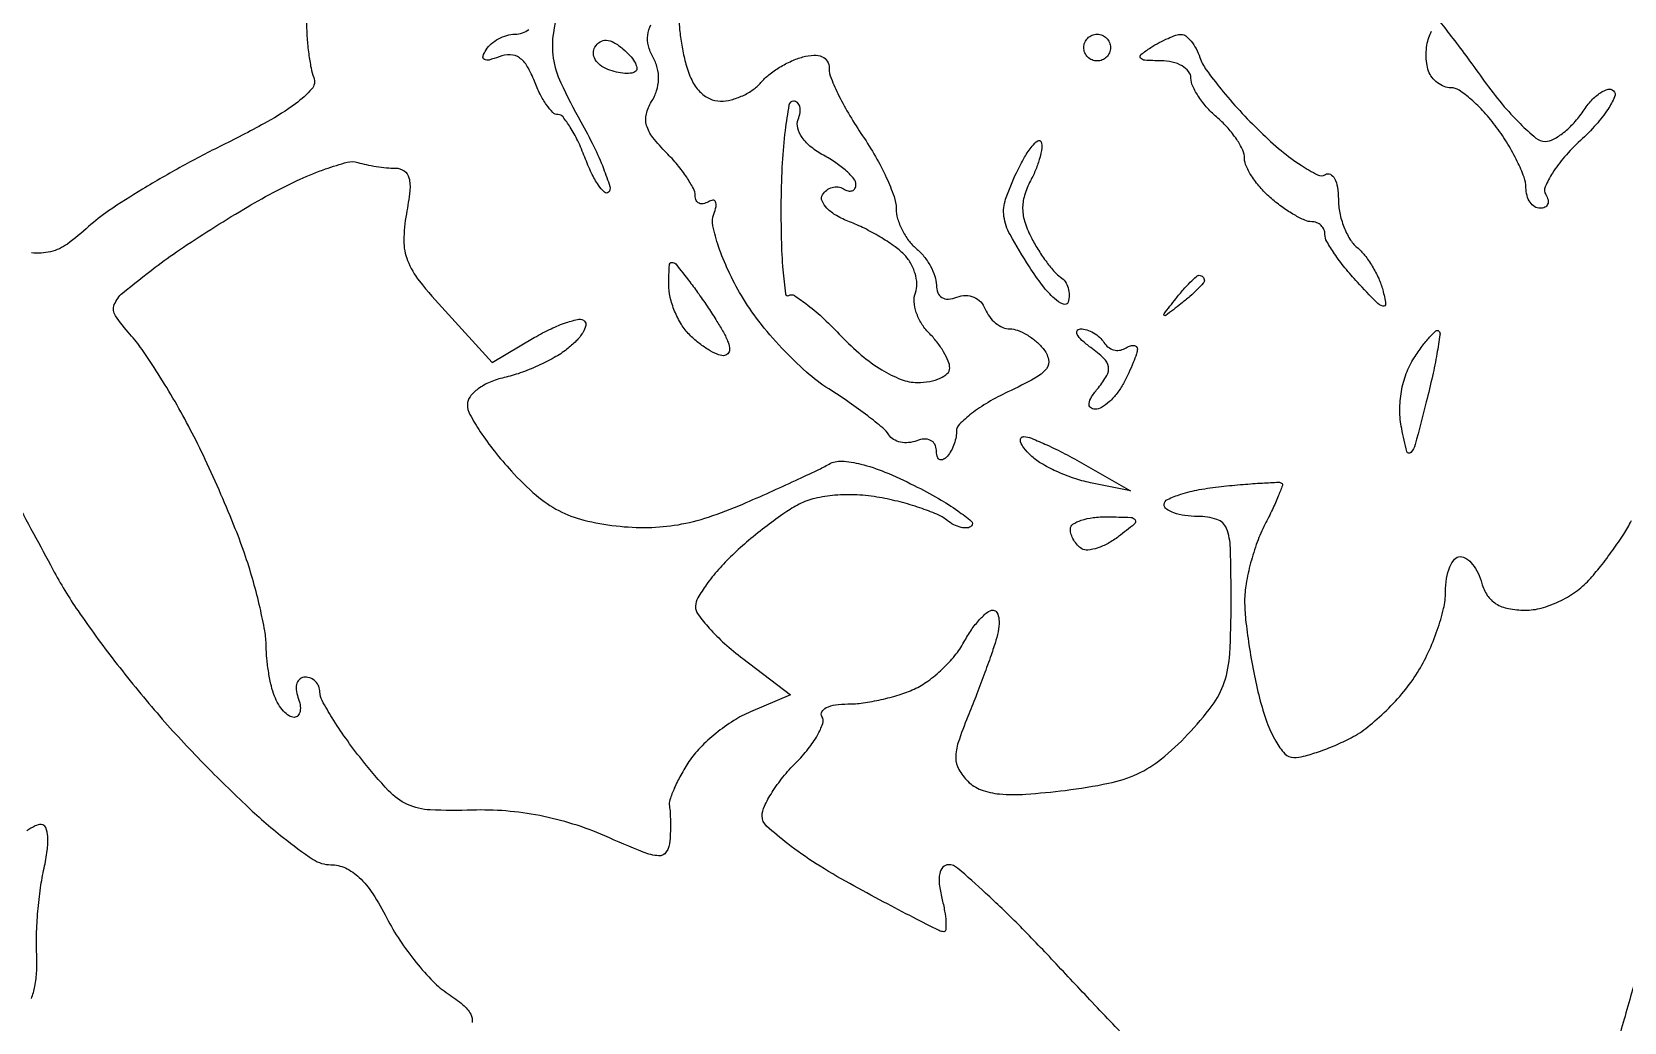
# Model space of a CAD drawing. Extents: x 0 to 102, y 0 to 135.
# Drawn here: x 80.5 to 90.55, y 12.63 to 18.88 of the extents above; entities that cross this region are included whole.
import ezdxf

# ---------------------------------------------------------------- set-up
doc = ezdxf.new("R2010")
doc.units = 0
doc.header["$MEASUREMENT"] = 0

msp = doc.modelspace()

# ---------------------------------------------------------------- linework, layer by layer
for points in [[(83.841876, 19.133256, 0.018573), (83.789746, 18.873834, 0.077019), (83.788563, 18.714542, 0.074299), (83.835596, 18.559554, 0.016559), (83.962757, 18.312942, -0.013351), (84.044458, 18.156958, -0.020689), (84.105657, 18.017836, -0.016061), (84.146102, 17.903833, -0.280585), (84.137205, 17.867205, -0.408741), (84.111956, 17.866969, -0.052775), (84.073616, 17.912611, -0.037874), (84.030197, 17.988886, -0.02022), (83.987781, 18.088829, 0.020714), (83.94387, 18.192013, 0.029692), (83.895954, 18.279072, 0.02961), (83.850315, 18.342771, 0.226217), (83.817959, 18.3582, -0.202539), (83.786545, 18.371469, -0.039384), (83.74639, 18.419853, -0.036165), (83.705556, 18.487713, -0.026526), (83.670014, 18.568084, 0.04008), (83.6251, 18.662643, 0.11069), (83.575458, 18.716571, 0.148522), (83.517117, 18.735349, 0.09602), (83.44673, 18.722907, -0.025173), (83.383996, 18.702391, -0.191239), (83.353678, 18.705807, -0.362926), (83.345532, 18.725944, -0.0605), (83.364415, 18.766823, -0.077285), (83.396825, 18.804696, -0.05332), (83.443427, 18.836726, -0.052836), (83.496326, 18.858473, -0.071238), (83.547493, 18.8658, 0.083058), (83.594051, 18.873588, 0.092684), (83.63359, 18.896033, 0.100588)], [(82.2312, 18.936721, 0.017601), (82.234559, 18.841341, 0.015318), (82.244642, 18.741881, 0.01558), (82.259335, 18.652436, 0.043134), (82.276958, 18.591194, -0.279711), (82.26409, 18.520102, -0.052287), (82.162156, 18.426697, -0.033716), (81.981978, 18.31124, -0.010864), (81.700543, 18.164455, 0.011066), (81.445987, 18.031558, 0.010819), (81.195609, 17.886561, 0.010766), (80.981473, 17.749884, 0.039468), (80.855311, 17.650236, -0.031118), (80.721092, 17.540541, -0.096545), (80.615304, 17.491962, -0.091005), (80.495462, 17.485186, -0.025772)], [(84.581953, 18.957883, 0.017549), (84.58921, 18.870823, 0.017391), (84.604409, 18.772278, 0.017613), (84.626369, 18.67545, 0.047058), (84.662639, 18.576793, 0.077182), (84.712817, 18.503512, 0.094101), (84.774593, 18.458594, 0.110707), (84.845053, 18.4428, 0.063961), (84.912421, 18.451453, 0.044325), (84.984804, 18.477391, 0.044508), (85.051065, 18.515474, 0.066969), (85.100013, 18.560558, -0.052431), (85.149475, 18.608839, -0.030111), (85.217923, 18.656509, -0.029786), (85.293297, 18.696575, -0.043339), (85.364171, 18.721838, -0.049903), (85.434619, 18.732921, -0.1163), (85.48689, 18.723667, -0.163527), (85.518742, 18.695106, -0.129628), (85.5306, 18.650137, 0.09774), (85.543064, 18.586986, 0.017572), (85.592728, 18.47721, 0.018366), (85.66113, 18.351022, 0.015695), (85.7421, 18.223251, -0.019817), (85.823057, 18.093143, -0.021237), (85.891472, 17.959948, -0.021375), (85.940184, 17.841205, -0.086855), (85.9536, 17.764553, 0.07204), (85.96287, 17.70055, 0.044599), (85.990877, 17.629772, 0.043833), (86.031933, 17.563339, 0.059298), (86.0805, 17.5122, -0.051565), (86.129058, 17.462625, -0.042397), (86.170123, 17.400927, -0.044089), (86.198224, 17.337041, -0.081748), (86.2074, 17.28129, 0.091649), (86.216399, 17.232607, 0.171256), (86.242052, 17.202446, 0.154005), (86.283252, 17.193182, 0.07061), (86.337502, 17.205622, -0.090987), (86.391876, 17.215794, -0.101431), (86.444115, 17.205275, -0.103401), (86.487255, 17.175319, -0.098155), (86.515754, 17.130074, 0.068733), (86.542188, 17.082104, 0.062929), (86.581334, 17.041458, 0.066729), (86.626703, 17.013938, 0.103361), (86.671392, 17.0046, -0.089839), (86.71992, 16.99581, -0.043075), (86.777273, 16.968494, -0.040847), (86.833917, 16.928716, -0.04608), (86.880892, 16.881686, -0.11689), (86.915436, 16.811963, -0.23045), (86.901922, 16.753113, -0.098759), (86.829515, 16.692716, -0.014566), (86.658601, 16.60607, 0.023081), (86.534407, 16.540428, 0.031456), (86.429563, 16.469427, 0.032436), (86.353798, 16.402572, 0.198273), (86.3343, 16.355334, -0.054981), (86.329647, 16.313148, -0.03869), (86.315662, 16.267459, -0.039129), (86.295156, 16.225291, -0.06373), (86.27085, 16.19385, -0.105155), (86.246694, 16.178166, -0.248918), (86.226038, 16.18069, -0.181642), (86.211893, 16.201282, -0.06071), (86.2074, 16.238151, 0.127841), (86.197636, 16.275716, 0.154081), (86.171227, 16.300637, 0.128269), (86.131054, 16.308594, 0.07685), (86.083209, 16.298246, -0.069549), (86.031837, 16.286351, -0.073571), (85.980189, 16.289362, -0.08146), (85.936187, 16.30631, -0.122356), (85.906898, 16.334923, 0.079756), (85.868703, 16.379113, 0.011134), (85.774144, 16.455049, 0.012496), (85.657037, 16.540317, 0.010314), (85.528162, 16.625439, -0.041378), (85.386794, 16.731975, -0.022628), (85.231447, 16.883748, -0.022408), (85.086611, 17.053289, -0.033031), (84.976722, 17.215255, -0.022618), (84.894316, 17.371682, -0.027928), (84.832623, 17.524457, -0.028302), (84.79626, 17.655152, -0.146326), (84.80188, 17.729138, 0.036998), (84.816482, 17.777636, 0.157061), (84.813701, 17.807425, 0.328091), (84.796756, 17.817401, 0.113382), (84.768231, 17.807701, -0.083829), (84.736281, 17.794705, -0.162559), (84.709167, 17.797515, -0.18139), (84.691132, 17.815516, -0.107279), (84.6846, 17.845607, 0.121494), (84.673243, 17.891658, 0.026646), (84.631218, 17.962264, 0.026242), (84.572438, 18.04078, 0.022577), (84.502873, 18.116927, -0.030383), (84.417439, 18.213427, -0.095675), (84.378214, 18.29005, -0.130189), (84.376535, 18.361685, -0.080868), (84.409231, 18.439701, 0.06204), (84.441317, 18.508871, 0.070077), (84.45373, 18.580981, 0.070678), (84.445713, 18.653198, 0.064719), (84.41788, 18.722692, -0.064777), (84.38971, 18.79305, -0.09135), (84.385046, 18.860279, -0.090466), (84.404669, 18.925236, -0.062354)], [(89.386464, 18.944592, -0.0012), (89.468274, 18.838569, -0.004934), (89.560742, 18.715646, -0.003067), (89.666915, 18.5697, 0.017917), (89.779751, 18.423902, 0.024052), (89.892704, 18.300831, 0.022472), (89.993088, 18.21005, 0.174301), (90.051638, 18.189, 0.125214), (90.103287, 18.20214, 0.043453), (90.167852, 18.244915, 0.039894), (90.233745, 18.306512, 0.03688), (90.290933, 18.37935, -0.036088), (90.34455, 18.447863, -0.059952), (90.399866, 18.495877, -0.086301), (90.448284, 18.51767, -0.260259), (90.482063, 18.508739, -0.314951), (90.489742, 18.469424, -0.041999), (90.446813, 18.391088, -0.036319), (90.373009, 18.295572, -0.022245), (90.273371, 18.193831, 0.025329), (90.173148, 18.090222, 0.037251), (90.09716, 17.988941, 0.041603), (90.051509, 17.902535, 0.243781), (90.055253, 17.852942, -0.07975), (90.069085, 17.819709, -0.157905), (90.066884, 17.791539, -0.184316), (90.049267, 17.772846, -0.113107), (90.019393, 17.766, -0.143954), (89.985227, 17.776045, -0.09949), (89.956118, 17.804283, -0.083886), (89.936503, 17.846508, -0.066973), (89.9298, 17.896326, 0.089319), (89.917814, 17.962885, 0.024065), (89.875424, 18.061916, 0.023572), (89.815542, 18.171604, 0.022452), (89.74469, 18.277026, 0.024778), (89.666196, 18.372875, 0.03032), (89.583424, 18.453853, 0.031426), (89.50749, 18.511697, 0.148109), (89.45564, 18.5274, -0.092353), (89.413149, 18.535316, -0.069039), (89.371397, 18.558464, -0.067591), (89.336695, 18.592729, -0.080456), (89.314812, 18.63315, -0.052716), (89.303511, 18.681356, -0.033616), (89.300184, 18.7389, -0.033595), (89.304602, 18.796442, -0.052198), (89.316813, 18.84465, -0.014738), (89.333086, 18.885172, -0.022213)], [(87.45068, 12.478907, -0.001243), (87.191762, 12.751548, -0.001478), (86.948744, 13.010252, 0.007743), (86.723467, 13.244127, 0.011483), (86.518346, 13.44131, 0.00677), (86.341954, 13.598902, 0.18084), (86.283923, 13.6206, 0.21347), (86.248887, 13.604928, 0.134427), (86.228558, 13.564131, 0.077945), (86.225933, 13.497658, 0.032461), (86.24214, 13.4091, -0.017197), (86.259557, 13.327989, -0.030022), (86.267587, 13.259728, -0.032667), (86.267174, 13.209631, -0.392831), (86.254224, 13.1976, -0.117135), (86.225106, 13.204516, -0.001641), (86.062879, 13.28686, -0.00448), (85.875247, 13.385006, -0.002923), (85.660412, 13.501464, -0.015938), (85.448639, 13.626818, -0.022799), (85.269989, 13.752193, -0.019924), (85.1358, 13.864615, -0.211469), (85.1076, 13.928309, -0.111767), (85.121495, 13.989693, -0.029981), (85.170203, 14.077768, -0.028818), (85.239148, 14.173786, -0.026268), (85.320717, 14.264408, 0.028237), (85.398764, 14.351806, 0.040165), (85.456863, 14.438168, 0.045932), (85.489949, 14.512235, 0.224113), (85.484924, 14.556662, -0.27836), (85.484607, 14.586572, -0.148038), (85.512807, 14.612553, -0.076919), (85.570426, 14.630188, -0.035882), (85.648526, 14.6358, 0.034998), (85.744829, 14.642549, 0.020198), (85.85918, 14.663396, 0.020115), (85.972822, 14.693742, 0.031601), (86.067225, 14.729745, 0.050362), (86.154081, 14.780421, 0.031677), (86.244625, 14.855476, 0.031639), (86.32516, 14.941567, 0.049394), (86.381601, 15.025845, -0.027163), (86.428596, 15.103239, -0.034745), (86.480337, 15.168617, -0.03725), (86.529502, 15.215102, -0.172408), (86.565797, 15.228, -0.27924), (86.590238, 15.213196, -0.097299), (86.602398, 15.172085, -0.062553), (86.600471, 15.11062, -0.035047), (86.583667, 15.03765, -0.010106), (86.553143, 14.94449, -0.004011), (86.507634, 14.817798, -0.003968), (86.456313, 14.68179, -0.004971), (86.406468, 14.556519, 0.01625), (86.345623, 14.392958, 0.080737), (86.329806, 14.29649, 0.128164), (86.348941, 14.222646, 0.069339), (86.405899, 14.147244, 0.108779), (86.489789, 14.093628, 0.065023), (86.605761, 14.067436, 0.041202), (86.771902, 14.06579, 0.012673), (87.021546, 14.090284, 0.019691), (87.294705, 14.135073, 0.056481), (87.477243, 14.194501, 0.064437), (87.628153, 14.288334, 0.03191), (87.79365, 14.442132, 0.028182), (87.948767, 14.625595, 0.081967), (88.025468, 14.772224, 0.065888), (88.059678, 14.953223, 0.013804), (88.0686, 15.276324, 0.006492), (88.064127, 15.620815, 0.086443), (88.039225, 15.744662, 0.22671), (87.978943, 15.801277, 0.077191), (87.8571, 15.8202, -0.034023), (87.776088, 15.825719, -0.05198), (87.707728, 15.842441, -0.067578), (87.660671, 15.866863, -0.243954), (87.6456, 15.895914, -0.293074), (87.665879, 15.92754, -0.031299), (87.751218, 15.960429, -0.030701), (87.867359, 15.989331, -0.019588), (88.00515, 16.009219, -0.004749), (88.144587, 16.022459, -0.007263), (88.265739, 16.031033, -0.003111), (88.368789, 16.036179, -0.166997), (88.387363, 16.030692, -0.336892), (88.392001, 16.015839, -0.008891), (88.365801, 15.94727, -0.015148), (88.329531, 15.864514, -0.009337), (88.282134, 15.769337, 0.032774), (88.233104, 15.658107, 0.022418), (88.191658, 15.526376, 0.022656), (88.163064, 15.395244, 0.041823), (88.153721, 15.286613, 0.027833), (88.159986, 15.169531, 0.01079), (88.181155, 15.008477, 0.010643), (88.211643, 14.834571, 0.01296), (88.247843, 14.673263, 0.024656), (88.294522, 14.520183, 0.043957), (88.34975, 14.400752, 0.056718), (88.407927, 14.321678, 0.208749), (88.463545, 14.2974, 0.064695), (88.525991, 14.305514, 0.018322), (88.619962, 14.334074, 0.018135), (88.724718, 14.37446, 0.018257), (88.826034, 14.422249, 0.049365), (88.93131, 14.490607, 0.025622), (89.048646, 14.594726, 0.025206), (89.159268, 14.715057, 0.034865), (89.244832, 14.834085, 0.030013), (89.312732, 14.960297, 0.024668), (89.370098, 15.102177, 0.025353), (89.409813, 15.238131, 0.058446), (89.4222, 15.343736, -0.039656), (89.428973, 15.428996, -0.058885), (89.449378, 15.500992, -0.077444), (89.479312, 15.549993, -0.220427), (89.51472, 15.5664, -0.156018), (89.553385, 15.554034, -0.068086), (89.59306, 15.516697, -0.057927), (89.627708, 15.461929, -0.048178), (89.651487, 15.3972, 0.084031), (89.6855, 15.321736, 0.106792), (89.740381, 15.268848, 0.091332), (89.819317, 15.238053, 0.047488), (89.92492, 15.228, 0.066623), (90.02691, 15.24165, 0.043926), (90.138063, 15.282716, 0.043057), (90.243224, 15.344014, 0.05461), (90.327481, 15.41835, 0.017349), (90.400822, 15.504707, 0.012021), (90.477884, 15.607066, 0.012138), (90.547237, 15.709091, 0.02429), (90.596028, 15.793488, 0.057601)], [(80.379681, 15.945745, -0.002193), (80.507387, 15.713098, -0.00237), (80.629746, 15.485288, 0.028635), (80.788547, 15.223587, 0.013835), (81.019612, 14.906895, 0.013358), (81.28726, 14.579089, 0.015127), (81.561518, 14.279738, 0.010279), (81.845329, 13.999922, 0.020639), (82.082573, 13.793315, 0.022322), (82.273061, 13.65426, 0.147541), (82.384648, 13.6206, -0.110864), (82.476815, 13.59991, -0.080187), (82.563892, 13.540121, -0.058388), (82.64959, 13.4368, -0.026017), (82.738169, 13.283437, 0.028937), (82.819773, 13.144034, 0.023242), (82.922734, 13.003982, 0.023816), (83.030386, 12.883211, 0.053827), (83.124932, 12.805561, -0.028303), (83.218888, 12.736098, -0.09438), (83.267471, 12.677158, -0.170238), (83.276138, 12.624759, -0.154226)], [(80.494219, 12.774751, 0.038442), (80.515805, 12.851908, 0.035606), (80.528048, 12.949516, 0.028176), (80.527757, 13.055916, -0.023028), (80.526157, 13.178632, -0.01322), (80.534951, 13.32637, -0.013189), (80.551672, 13.47468, -0.021383), (80.574557, 13.59945, 0.023454), (80.594425, 13.710356, 0.049224), (80.597224, 13.7978, 0.076734), (80.584418, 13.85519, 0.308812), (80.556281, 13.8744, 0.116274), (80.517511, 13.865261, 0.036919), (80.466146, 13.834693, 0.034585)], [(90.61507, 12.871602, 0.004165), (90.520295, 12.54055, 0.004121)]]:
    msp.add_lwpolyline(points, format="xyb")
for points in [[(84.228876, 18.773252, -0.034645), (84.272431, 18.73169, -0.055313), (84.30267, 18.690134, -0.075579), (84.3163, 18.654745, -0.255922), (84.309593, 18.631793, -0.167109), (84.284722, 18.619649, -0.047002), (84.240928, 18.618372, -0.041814), (84.188002, 18.626283, -0.033628), (84.132987, 18.643251, -0.070914), (84.085169, 18.669872, -0.101013), (84.053213, 18.706318, -0.123842), (84.041972, 18.746607, -0.14583), (84.05227, 18.784711, -0.11057), (84.084529, 18.817726, -0.161769), (84.12352, 18.82793, -0.115204), (84.170999, 18.813545, -0.042311)], [(87.2226, 18.8658, -0.099038), (87.254887, 18.859341, -0.097945), (87.282349, 18.840949, -0.097945), (87.300741, 18.813487, -0.099038), (87.3072, 18.7812, -0.099038), (87.300741, 18.748913, -0.097945), (87.282349, 18.721451, -0.097945), (87.254887, 18.703059, -0.099038), (87.2226, 18.6966, -0.099038), (87.190313, 18.703059, -0.097945), (87.162851, 18.721451, -0.097945), (87.144459, 18.748913, -0.099038), (87.138, 18.7812, -0.099038), (87.144459, 18.813487, -0.097945), (87.162851, 18.840949, -0.097945), (87.190313, 18.859341, -0.099038)], [(87.754005, 18.864505, -0.175034), (87.782996, 18.854673, -0.05557), (87.815795, 18.82193, -0.047711), (87.84698, 18.774319, -0.037587), (87.871525, 18.71775, 0.072583), (87.911438, 18.640928, 0.01485), (88.004755, 18.519131, 0.015346), (88.122796, 18.382948, 0.013881), (88.252874, 18.249499, 0.018903), (88.385192, 18.130458, 0.028488), (88.509771, 18.038116, 0.027595), (88.614293, 17.977473, 0.261777), (88.664104, 17.979542, -0.261225), (88.69482, 17.98085, -0.156667), (88.721519, 17.954475, -0.082234), (88.739628, 17.899199, -0.038142), (88.7454, 17.823652, 0.050391), (88.754099, 17.737558, 0.042105), (88.779991, 17.649361, 0.043924), (88.818018, 17.572126, 0.083386), (88.863158, 17.519787, -0.053734), (88.911539, 17.469963, -0.030067), (88.959516, 17.400319, -0.02966), (89.000023, 17.323232, -0.042208), (89.025825, 17.250324, -0.026843), (89.043905, 17.162084, -0.552409), (89.026917, 17.147487, -0.126509), (88.986036, 17.17262, -0.005123), (88.865767, 17.299755, -0.01667), (88.787286, 17.390313, -0.020885), (88.721009, 17.479522, -0.019593), (88.672426, 17.557355, -0.130443), (88.6608, 17.601159, 0.10335), (88.654403, 17.631777, 0.098859), (88.636233, 17.657829, 0.096873), (88.60909, 17.675287, 0.094888), (88.577167, 17.6814, -0.10567), (88.534043, 17.690617, -0.025011), (88.468115, 17.7242, -0.024643), (88.394652, 17.77133, -0.022104), (88.323367, 17.827102, -0.033517), (88.258248, 17.890894, -0.034902), (88.203187, 17.962, -0.037227), (88.164806, 18.029863, -0.110519), (88.1532, 18.08173, 0.110121), (88.141648, 18.133547, 0.037339), (88.103498, 18.201216, 0.035002), (88.048749, 18.272054, 0.033699), (87.984, 18.33553, -0.033456), (87.919251, 18.398944, -0.034867), (87.864502, 18.4696, -0.037189), (87.826336, 18.537013, -0.110654), (87.8148, 18.588502, 0.170915), (87.800241, 18.629849, 0.093287), (87.758885, 18.665227, 0.074089), (87.697267, 18.689389, 0.054801), (87.62445, 18.697895, -0.011293), (87.52342, 18.700866, -0.220444), (87.496522, 18.715072, -0.409657), (87.499336, 18.737166, -0.023197), (87.561, 18.7812, -0.020642), (87.614435, 18.812685, -0.020932), (87.670042, 18.839499, -0.021268), (87.720222, 18.858671, -0.075848)], [(85.30603, 18.4428, 0.363963), (85.276651, 18.418148, 0.012317), (85.252387, 18.257529, 0.018028), (85.234167, 18.053903, 0.010932), (85.22659, 17.81209, 0.008243), (85.228273, 17.572574, 0.014906), (85.238724, 17.376755, 0.010349), (85.254408, 17.226241, 0.546252), (85.276276, 17.215776, -0.291829), (85.311379, 17.215274, -0.019759), (85.396482, 17.154297, -0.023377), (85.49776, 17.067603, -0.014973), (85.607338, 16.958186, 0.029251), (85.733792, 16.838928, 0.037809), (85.863403, 16.745995, 0.043031), (85.985281, 16.685541, 0.093887), (86.087373, 16.6662, 0.042363), (86.165713, 16.672849, 0.061989), (86.231891, 16.692826, 0.08141), (86.276752, 16.722183, 0.210238), (86.292, 16.756843, 0.100743), (86.283078, 16.800674, 0.03332), (86.253294, 16.859565, 0.031616), (86.210661, 16.922142, 0.031042), (86.160235, 16.979251, -0.058976), (86.113338, 17.03874, -0.056922), (86.080959, 17.108229, -0.061701), (86.067125, 17.176798, -0.111013), (86.075392, 17.233294, 0.102947), (86.084448, 17.288974, 0.062523), (86.073197, 17.354987, 0.058765), (86.044527, 17.420752, 0.064314), (86.002028, 17.475857, 0.042401), (85.940194, 17.528008, 0.01935), (85.851581, 17.58571, 0.019), (85.752958, 17.639654, 0.024803), (85.658781, 17.680913, -0.040123), (85.577237, 17.719654, -0.066383), (85.516952, 17.766085, -0.096583), (85.485961, 17.812435, -0.242165), (85.489055, 17.851822, -0.090254), (85.515364, 17.881009, -0.09544), (85.549787, 17.898359, -0.099713), (85.586919, 17.901254, -0.108577), (85.621046, 17.889287, 0.072561), (85.651176, 17.876238, 0.14854), (85.676666, 17.877031, 0.188674), (85.6935, 17.89118, 0.125366), (85.6998, 17.915911, 0.174349), (85.686826, 17.951986, 0.036491), (85.639656, 18.001278, 0.034204), (85.573443, 18.053312, 0.026576), (85.495054, 18.100785, -0.047435), (85.417529, 18.152266, -0.068327), (85.361269, 18.212253, -0.086287), (85.332384, 18.272856, -0.161131), (85.334905, 18.326581, 0.054634), (85.346614, 18.371087, 0.098217), (85.34482, 18.408661, 0.14605), (85.330264, 18.4333, 0.188998)], [(86.868537, 18.185949, -0.123316), (86.872789, 18.146792, -0.031628), (86.860011, 18.083899, -0.030253), (86.835771, 18.011758, -0.026693), (86.80211, 17.93989, 0.049879), (86.763913, 17.847419, 0.078096), (86.752253, 17.762321, 0.074658), (86.767124, 17.675031, 0.041756), (86.809288, 17.57565, 0.019806), (86.853707, 17.498843, 0.019552), (86.904244, 17.425451, 0.019854), (86.953464, 17.364812, 0.067888), (86.991776, 17.331634, -0.100031), (87.020583, 17.303277, -0.075654), (87.039646, 17.263083, -0.072941), (87.046354, 17.217531, -0.080758), (87.039243, 17.173628, -0.437231), (87.009276, 17.160077, -0.085068), (86.953074, 17.196054, -0.044628), (86.877738, 17.278156, -0.020823), (86.794744, 17.396493, -0.015055), (86.672725, 17.600112, -0.093739), (86.634306, 17.714956, -0.117243), (86.644981, 17.824069, -0.029287), (86.713463, 17.990909, -0.01757), (86.764672, 18.088509, -0.03837), (86.811996, 18.158425, -0.073679), (86.848273, 18.192354, -0.489885)], [(82.555369, 18.055828, 0.025111), (82.607459, 18.042011, 0.014472), (82.671312, 18.030383, 0.014437), (82.736262, 18.022399, 0.023365), (82.791853, 18.0198, -0.150277), (82.847383, 18.002724, -0.186435), (82.87793, 17.958599, -0.087384), (82.883133, 17.875529, -0.018421), (82.861525, 17.731197, 0.044458), (82.845236, 17.563082, 0.09688), (82.869024, 17.436269, 0.073408), (82.944095, 17.306703, 0.017746), (83.105498, 17.117847), (83.403615, 16.7931), (83.669264, 16.949393, -0.021423), (83.774775, 17.005531, -0.031682), (83.871983, 17.044671, -0.032616), (83.950866, 17.065169, -0.248541), (83.986331, 17.054269, -0.267333), (83.994128, 17.025305, -0.074979), (83.974756, 16.980634, -0.054252), (83.933459, 16.928212, -0.033294), (83.874724, 16.875799, -0.038479), (83.795561, 16.823354, -0.02089), (83.691247, 16.770837, -0.020698), (83.580032, 16.725997, -0.030655), (83.47905, 16.696898, 0.045449), (83.390031, 16.668372, 0.057177), (83.314741, 16.625745, 0.068437), (83.263339, 16.576294, 0.168589), (83.2464, 16.527483, 0.125668), (83.262588, 16.464091, 0.020897), (83.32802, 16.355388, 0.021788), (83.417874, 16.231423, 0.017766), (83.524256, 16.106722, 0.02856), (83.681463, 15.953711, 0.058106), (83.823675, 15.856693, 0.060087), (83.981206, 15.796935, 0.032587), (84.185415, 15.760325, 0.031832), (84.38787, 15.750478, 0.038958), (84.576474, 15.768054, 0.036524), (84.769582, 15.816093, 0.023231), (84.986209, 15.898446, 0.002923), (85.155351, 15.973086, 0.003213), (85.318339, 16.047414, 0.002997), (85.456834, 16.112662, 0.01622), (85.5306, 16.150944, -0.143373), (85.610229, 16.169282, -0.047181), (85.730234, 16.150806, -0.036525), (85.883011, 16.100166, -0.018381), (86.067762, 16.015471, -0.013393), (86.221638, 15.932726, -0.023661), (86.343214, 15.855231, -0.021968), (86.428142, 15.789491, -0.438662), (86.429357, 15.760157, -0.178726), (86.402741, 15.747896, -0.077634), (86.36332, 15.750937, -0.062644), (86.317736, 15.767943, -0.047304), (86.272894, 15.797113, 0.068275), (86.21086, 15.833873, 0.018535), (86.103921, 15.874312, 0.018395), (85.977943, 15.911588, 0.018164), (85.849036, 15.93968, 0.031912), (85.707282, 15.955974, 0.033668), (85.567149, 15.953638, 0.036209), (85.440863, 15.933729, 0.062848), (85.341436, 15.896952, 0.029862), (85.25183, 15.843298, 0.012762), (85.138513, 15.761585, 0.012574), (85.021796, 15.668081, 0.016167), (84.9196, 15.576091, 0.020575), (84.831261, 15.483967, 0.02464), (84.75626, 15.390075, 0.024501), (84.70184, 15.306238, 0.126569), (84.68695, 15.253455, 0.165237), (84.703539, 15.200642, 0.025573), (84.773774, 15.11432, 0.026185), (84.870649, 15.017658, 0.020088), (84.985822, 14.922258), (85.287043, 14.692505), (85.034507, 14.586321, 0.042176), (84.927825, 14.530465, 0.028334), (84.816037, 14.450104, 0.028571), (84.715966, 14.359268, 0.049182), (84.645405, 14.271711, 0.018922), (84.594095, 14.18654, 0.022981), (84.552861, 14.10298, 0.022397), (84.52507, 14.03083, 0.12626), (84.522138, 13.989992, -0.031088), (84.526603, 13.952111, -0.010041), (84.528587, 13.895623, -0.00997), (84.528277, 13.832563, -0.011028), (84.525418, 13.771656, -0.123328), (84.502488, 13.701137, -0.278606), (84.454242, 13.676777, -0.078293), (84.356954, 13.699775, -0.006285), (84.11355, 13.802962, 0.028237), (83.913301, 13.877669, 0.027222), (83.703462, 13.930398, 0.027294), (83.489711, 13.959907, 0.028774), (83.277774, 13.965222, -0.019231), (83.012302, 13.966815, -0.096438), (82.868485, 14.001513, -0.098065), (82.749354, 14.087378, -0.020231), (82.579824, 14.284491, -0.012619), (82.478715, 14.418991, -0.016383), (82.393357, 14.547413, -0.014093), (82.329499, 14.65749, -0.125017), (82.3158, 14.711424, 0.099121), (82.30865, 14.747136, 0.097964), (82.28829, 14.777512, 0.097925), (82.25789, 14.797856, 0.098956), (82.222149, 14.805, 0.158089), (82.190515, 14.794742, 0.151946), (82.170312, 14.767723, 0.112257), (82.165489, 14.726652, 0.06502), (82.177194, 14.6781, -0.049166), (82.190552, 14.629482, -0.08982), (82.190173, 14.588477, -0.13955), (82.176662, 14.561595, -0.209945), (82.152996, 14.5512, -0.148041), (82.121361, 14.560776, -0.058714), (82.086431, 14.590509, -0.051296), (82.05379, 14.633821, -0.044254), (82.028751, 14.685019, -0.033905), (82.008948, 14.749352, -0.016648), (81.992123, 14.833412, -0.016435), (81.980382, 14.922256, -0.022955), (81.976169, 15.002269, 0.042631), (81.967361, 15.097818, 0.01221), (81.937564, 15.243648, 0.012195), (81.895742, 15.407192, 0.012673), (81.846477, 15.5664, 0.013947), (81.781532, 15.742497, 0.007166), (81.690909, 15.959526, 0.007116), (81.591174, 16.180415, 0.010657), (81.497275, 16.3701, 0.010984), (81.401005, 16.545098, 0.010036), (81.294299, 16.721116, 0.010096), (81.192675, 16.87447, 0.031942), (81.116271, 16.971048, -0.035682), (81.02561, 17.087425, -0.242755), (81.017569, 17.157539, -0.13137), (81.069934, 17.230372, -0.008498), (81.276354, 17.393643, -0.014382), (81.429279, 17.503616, -0.007374), (81.626855, 17.633043, -0.007322), (81.834388, 17.760438, -0.010943), (82.0197, 17.865074, -0.016371), (82.189921, 17.949281, -0.021141), (82.35154, 18.014656, -0.01947), (82.488034, 18.057353, -0.144424)], [(84.65119, 17.3007, -0.010022), (84.707066, 17.225117, -0.006982), (84.767195, 17.137713, -0.007046), (84.822543, 17.052218, -0.014466), (84.862976, 16.98345, -0.029955), (84.893182, 16.919732, -0.096259), (84.902049, 16.873845, -0.202297), (84.890546, 16.846657, -0.195259), (84.862819, 16.8354, -0.107952), (84.822575, 16.844191, -0.031196), (84.766184, 16.874452, -0.029803), (84.705229, 16.917462, -0.027841), (84.648343, 16.968343, -0.059249), (84.597635, 17.032739, -0.039795), (84.555242, 17.116374, -0.039899), (84.526775, 17.205296, -0.061244), (84.518091, 17.285593, -0.007477), (84.521713, 17.408145, -0.368793), (84.537128, 17.424654, -0.257483), (84.561717, 17.414518, -0.004785)], [(87.867459, 17.343, -0.099038), (87.879649, 17.340562, -0.097945), (87.890017, 17.333617, -0.097945), (87.896962, 17.323249, -0.099038), (87.8994, 17.311059, -0.184603), (87.892535, 17.293098, -0.013803), (87.85591, 17.254393, -0.017649), (87.808066, 17.209813, -0.012436), (87.75135, 17.163009, -0.001576), (87.655794, 17.088554, -0.377591), (87.6456, 17.0892, -0.377591), (87.644954, 17.099394, -0.001576), (87.719409, 17.19495, -0.012436), (87.766213, 17.251666, -0.017649), (87.810793, 17.29951, -0.013803), (87.849498, 17.336135, -0.184603)], [(87.116838, 17.0046, -0.077769), (87.15741, 16.998251, -0.053342), (87.200089, 16.979343, -0.052784), (87.238332, 16.951513, -0.070784), (87.265753, 16.91862, 0.090427), (87.292025, 16.889494, 0.095498), (87.326416, 16.872194, 0.099685), (87.363527, 16.869333, 0.108373), (87.397646, 16.881313, -0.047863), (87.427854, 16.896201, -0.104204), (87.453266, 16.900162, -0.181462), (87.469703, 16.892978, -0.202636), (87.4764, 16.877131, -0.08289), (87.471406, 16.847216, -0.0134), (87.450674, 16.791734, -0.014475), (87.422353, 16.727164, -0.012275), (87.388823, 16.660638, -0.040309), (87.348517, 16.598026, -0.044832), (87.299953, 16.545069, -0.04986), (87.250741, 16.508474, -0.135767), (87.209265, 16.497, -0.183733), (87.180736, 16.507849, -0.254445), (87.171644, 16.533097, -0.106193), (87.187764, 16.575377, -0.029228), (87.230198, 16.633055, 0.042777), (87.284122, 16.710666, 0.179145), (87.293424, 16.765788, 0.157948), (87.264889, 16.817942, 0.031378), (87.182087, 16.886855, -0.026344), (87.126425, 16.932241, -0.082195), (87.096497, 16.970012, -0.265324), (87.09679, 16.993129, -0.26587)], [(89.37918, 16.99079, -0.236204), (89.387097, 16.966403, -0.00591), (89.367736, 16.84781, -0.011468), (89.339577, 16.706417, -0.007412), (89.300817, 16.544058, -0.002712), (89.230478, 16.273773, -0.121418), (89.202761, 16.223238, -0.595306), (89.178201, 16.229416, -0.013939), (89.145288, 16.374858, -0.04715), (89.133534, 16.491486, -0.044996), (89.143491, 16.610142, -0.045876), (89.174103, 16.722793, -0.053971), (89.223652, 16.82159, -0.015627), (89.274548, 16.895358, -0.027037), (89.321919, 16.95284, -0.026955), (89.361443, 16.991441, -0.39729)], [(86.760321, 16.324254, -0.08608), (86.80795, 16.313844, -0.010879), (86.904916, 16.271853, -0.012508), (87.018649, 16.216148, -0.010093), (87.138, 16.150847), (87.4341, 15.980985), (87.1803, 16.03306, -0.031363), (87.074045, 16.061904, -0.025667), (86.964664, 16.105479, -0.026398), (86.867987, 16.156205, -0.059827), (86.802621, 16.206467, -0.029693), (86.760502, 16.252929, -0.083257), (86.739096, 16.291117, -0.226578), (86.741428, 16.314166, -0.273464)], [(87.28605, 15.817509, -0.006432), (87.434768, 15.813876, -0.257281), (87.461815, 15.797629, -0.367625), (87.457073, 15.771325, -0.009984), (87.358187, 15.693319, -0.036674), (87.291441, 15.650102, -0.045531), (87.223634, 15.620607, -0.052159), (87.164377, 15.607662, -0.167652), (87.125537, 15.616403, -0.0702), (87.09794, 15.639354, -0.052713), (87.07459, 15.671274, -0.053368), (87.058725, 15.706839, -0.078398), (87.0534, 15.740593, -0.252931), (87.069817, 15.77097, -0.065231), (87.121741, 15.796025, -0.050276), (87.196927, 15.812746, -0.032493)]]:
    msp.add_lwpolyline(points, format="xyb", close=True)

doc.saveas('drawing.dxf')
